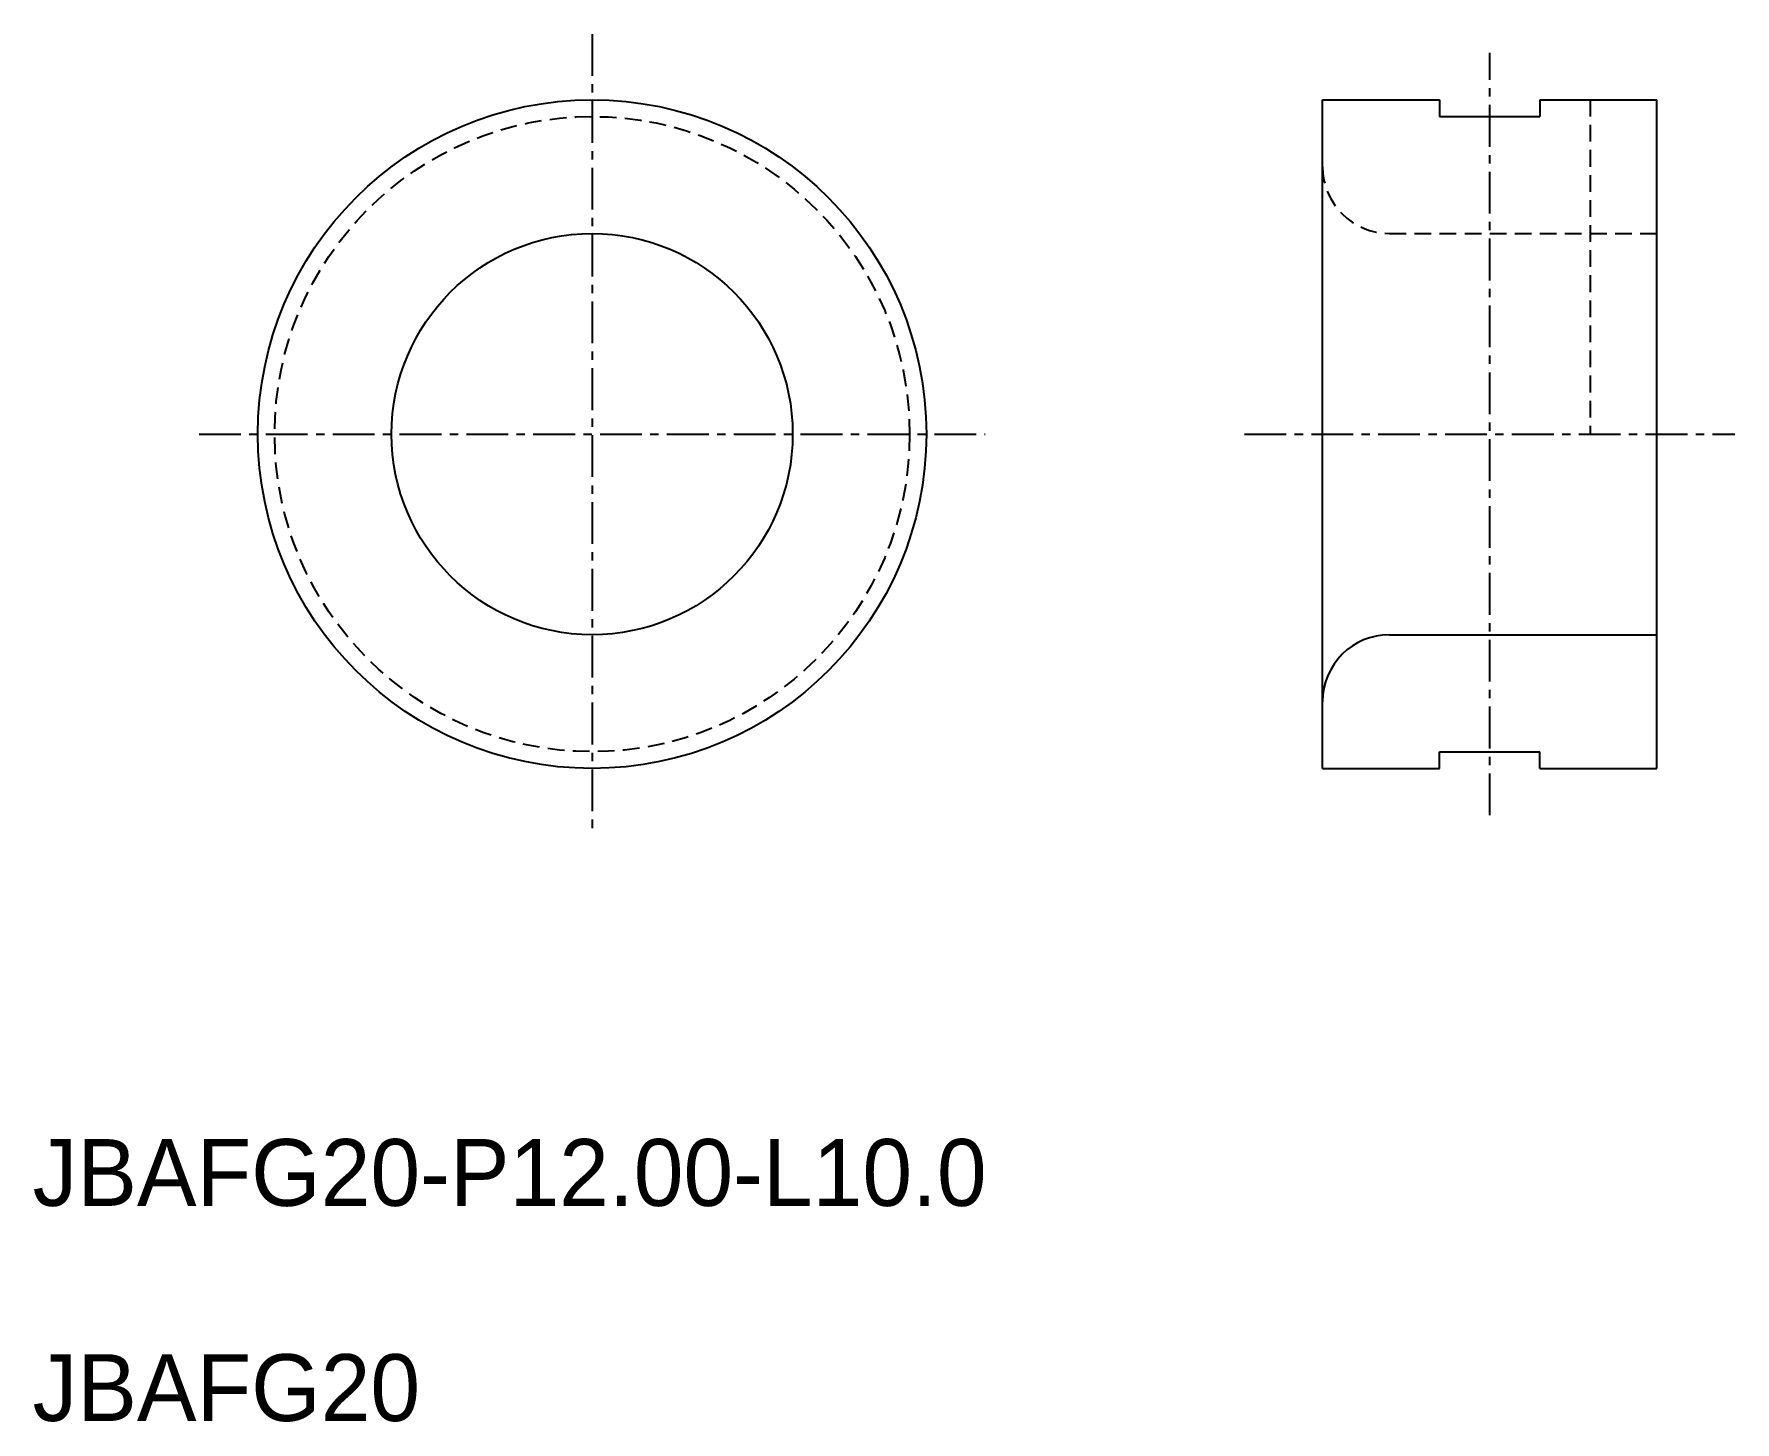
# Model space of a CAD drawing. Extents: x 208.4 to 259.3, y 239.8 to 281.3.
import ezdxf

# ---------------------------------------------------------------- set-up
doc = ezdxf.new("R2010")
doc.units = 0
doc.linetypes.add('CENTER', pattern=[2, 1.25, -0.25, 0.25, -0.25])
doc.linetypes.add('DASHED', pattern=[0.75, 0.5, -0.25])
doc.layers.get('0').update_dxf_attribs({"linetype": 'CONTINUOUS'})
doc.layers.add('CENTER', color=1, linetype='CENTER')

msp = doc.modelspace()

# ---------------------------------------------------------------- linework, layer by layer
at = {"color": 7, "linetype": 'CONTINUOUS'}
for p, q in [((246.96, 279.349), (250.46, 279.349)), ((246.96, 259.349), (246.96, 279.349)), ((250.46, 279.349), (250.46, 278.849)), ((253.46, 279.349), (256.96, 279.349)), ((253.46, 279.349), (253.46, 278.849)), ((256.96, 259.349), (256.96, 279.349)), ((250.46, 278.849), (253.46, 278.849)), ((248.96, 263.349), (256.96, 263.349)), ((250.46, 259.849), (253.46, 259.849)), ((250.46, 259.349), (250.46, 259.849)), ((253.46, 259.349), (253.46, 259.849)), ((246.96, 259.349), (250.46, 259.349)), ((253.46, 259.349), (256.96, 259.349))]:
    msp.add_line(p, q, dxfattribs=at)
at = {"color": 3, "linetype": 'DASHED'}
for p, q in [((254.96, 279.349), (254.96, 269.349)), ((248.96, 275.349), (256.96, 275.349))]:
    msp.add_line(p, q, dxfattribs=at)
at = {"color": 7, "linetype": 'CONTINUOUS'}
for radius in [10, 6]:
    msp.add_circle((225.103, 269.349), radius, dxfattribs=at)
at = {"color": 3, "linetype": 'DASHED'}
msp.add_circle((225.103, 269.349), 9.5, dxfattribs=at)
msp.add_arc((248.96, 277.349), 2, 180, 270, dxfattribs=at)
at = {"color": 7, "linetype": 'CONTINUOUS'}
msp.add_arc((248.96, 261.349), 2, 90, 180, dxfattribs=at)
at = {"layer": 'CENTER', "color": 1, "linetype": 'CENTER'}
for p, q in [((225.103, 281.317), (225.103, 257.382)), ((251.96, 257.947), (251.96, 280.751)), ((213.342, 269.349), (236.865, 269.349)), ((244.623, 269.349), (259.297, 269.349))]:
    msp.add_line(p, q, dxfattribs=at)

# ---------------------------------------------------------------- texts
at = {"color": 7, "linetype": 'CONTINUOUS'}
for s, p in [('JBAFG20-P12.00-L10.0', (208.363, 246.263)), ('JBAFG20', (208.363, 239.828))]:
    msp.add_text(s, height=2, dxfattribs=at).set_placement(p)

doc.saveas('drawing.dxf')
